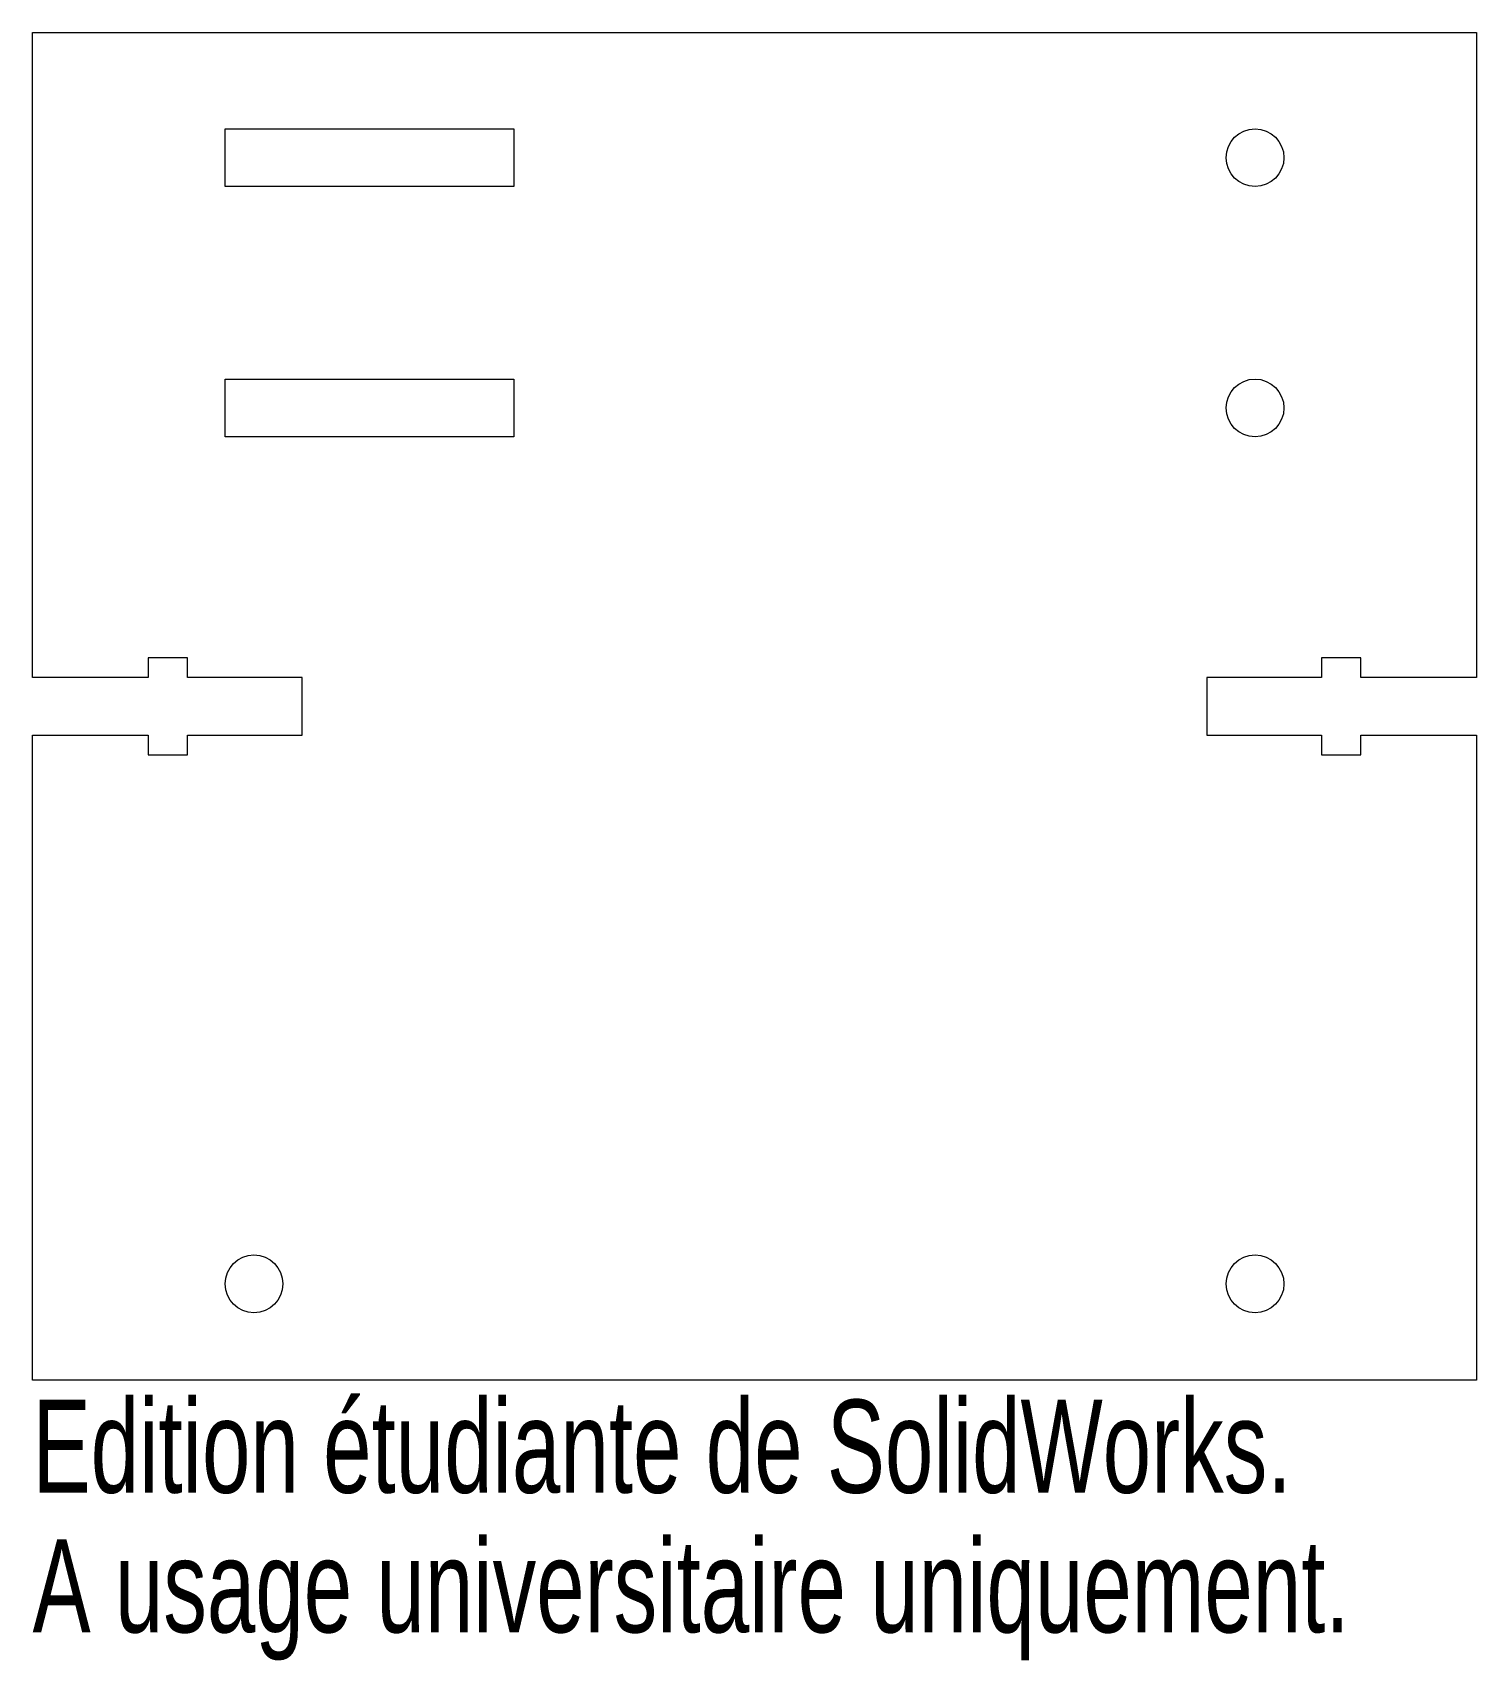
# Model space of a CAD drawing. Header units: millimetres. Extents: x -24.8 to 50.2, y -52.4 to 32.2.
import ezdxf

# ---------------------------------------------------------------- set-up
doc = ezdxf.new("R2010")
doc.units = ezdxf.units.MM
doc.styles.add('SLDTEXTSTYLE0', font='TXT', dxfattribs={"width": 0.7})

msp = doc.modelspace()

# ---------------------------------------------------------------- linework, layer by layer
at = {"color": 7, "linetype": 'Continuous', "lineweight": 15}
for p, q in [((-24.816, -1.337), (-24.816, 32.163)), ((-24.816, 32.163), (50.184, 32.163)), ((50.184, 32.163), (50.184, -1.337)), ((-14.816, 27.163), (0.184, 27.163)), ((-14.816, 24.163), (-14.816, 27.163)), ((0.184, 27.163), (0.184, 24.163)), ((0.184, 24.163), (-14.816, 24.163)), ((-14.816, 14.163), (0.184, 14.163)), ((-14.816, 11.163), (-14.816, 14.163)), ((0.184, 14.163), (0.184, 11.163)), ((0.184, 11.163), (-14.816, 11.163)), ((-18.816, -0.312), (-18.816, -1.337)), ((-16.766, -0.312), (-18.816, -0.312)), ((-16.766, -1.337), (-16.766, -0.312)), ((44.184, -0.312), (42.134, -0.312)), ((42.134, -0.312), (42.134, -1.337)), ((44.184, -1.337), (44.184, -0.312)), ((-18.816, -1.337), (-24.816, -1.337)), ((-10.816, -1.337), (-16.766, -1.337)), ((-10.816, -4.337), (-10.816, -1.337)), ((42.134, -1.337), (36.184, -1.337)), ((36.184, -1.337), (36.184, -4.337)), ((50.184, -1.337), (44.184, -1.337)), ((-24.816, -37.837), (-24.816, -4.337)), ((-24.816, -4.337), (-18.816, -4.337)), ((-18.816, -4.337), (-18.816, -5.362)), ((-16.766, -5.362), (-16.766, -4.337)), ((-16.766, -4.337), (-10.816, -4.337)), ((36.184, -4.337), (42.134, -4.337)), ((42.134, -4.337), (42.134, -5.362)), ((44.184, -5.362), (44.184, -4.337)), ((44.184, -4.337), (50.184, -4.337)), ((50.184, -4.337), (50.184, -37.837)), ((-18.816, -5.362), (-16.766, -5.362)), ((42.134, -5.362), (44.184, -5.362)), ((50.184, -37.837), (-24.816, -37.837))]:
    msp.add_line(p, q, dxfattribs=at)
for centre in [(38.684, 25.663), (38.684, 12.663), (-13.316, -32.837), (38.684, -32.837)]:
    msp.add_circle(centre, 1.5, dxfattribs=at)

# ---------------------------------------------------------------- texts
at = {"color": 7, "linetype": 'Continuous', "char_height": 4.83362, "attachment_point": 1, "style": 'SLDTEXTSTYLE0'}
for s, insert in [('Edition étudiante de SolidWorks.', (-24.816, -38.856)), ('A usage universitaire uniquement.', (-24.816, -46.107))]:
    msp.add_mtext(s, dxfattribs=dict(at, insert=insert))

doc.saveas('drawing.dxf')
